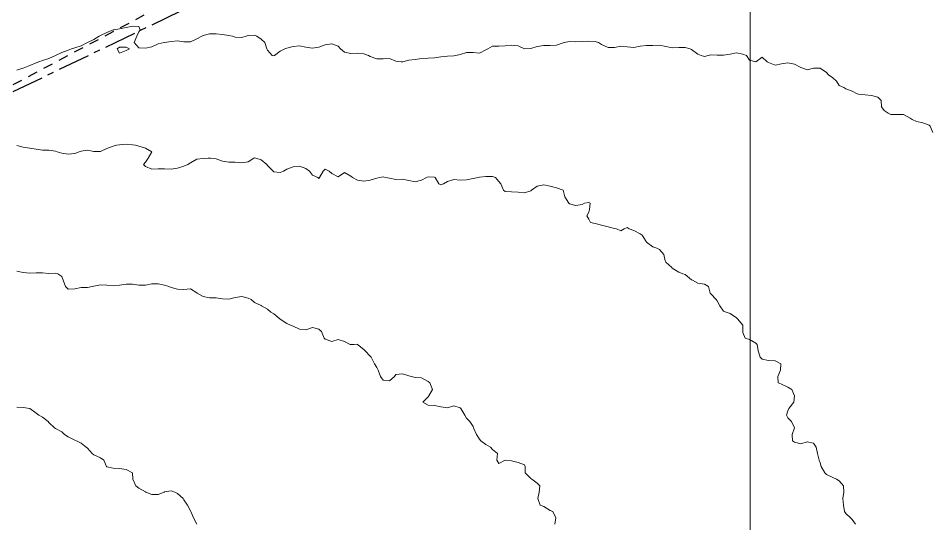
# Model space of a CAD drawing. Header units: centimetres. Extents: x 0 to 642158, y -847 to 649707.
# Drawn here: x 617509.9 to 617580.9, y 620945.3 to 620984.6 of the extents above; entities that cross this region are included whole.
import ezdxf

# ---------------------------------------------------------------- set-up
doc = ezdxf.new("R2010")
doc.units = ezdxf.units.CM
doc.header["$MEASUREMENT"] = 0
doc.linetypes.add('CENTERX2', pattern=[4, 2.5, -0.5, 0.5, -0.5])
doc.linetypes.add('JIS_02_0.7', pattern=[1.35, 0.75, -0.6])
for name, color, linetype, lineweight in [('MEV_grille', 254, 'Continuous', 9), ('WAL_parcellaire agricole', 7, 'JIS_02_0.7', 25), ('WAL_topographie 0.5', 253, 'Continuous', 20)]:
    doc.layers.add(name, color=color, linetype=linetype, lineweight=lineweight)
doc.layers.add('SPW_parcellaire cadastral', color=7, linetype='CENTERX2', lineweight=25, true_color=0xff0542)

# ---------------------------------------------------------------- blocks, each defined once
blk = doc.blocks.new('*U112')
at = {"layer": 'MEV_grille', "transparency": 33554687}
blk.add_lwpolyline([(0, 1825.476), (0, -1825.476)], dxfattribs=at)
blk = doc.blocks.new('*U113')
at = {"layer": 'MEV_grille', "color": 0, "linetype": 'ByBlock', "lineweight": -2, "transparency": 16777216}
blk.add_blockref('*U112', (2200, 0), dxfattribs=at)

msp = doc.modelspace()

# ---------------------------------------------------------------- linework, layer by layer
at = {"layer": 'SPW_parcellaire cadastral'}
msp.add_lwpolyline([(617779.335, 620865.112), (617770.644, 620841.831), (617609.563, 620765.114), (617530.476, 620889.801), (617510.399, 620919.604), (617480.638, 620965.028), (617603.182, 621024.128), (617779.335, 620865.112)], dxfattribs=at)
at = {"layer": 'WAL_parcellaire agricole'}
msp.add_lwpolyline([(617550.328, 620858.664), (617480.858, 620964.28), (617526.354, 620988.452), (617573.684, 621011.457), (617604.307, 621025.178), (617703.526, 620935.515), (617550.328, 620858.664)], dxfattribs=at)
at = {"layer": 'WAL_topographie 0.5'}
for points in [[(617509.75, 620980.591), (617510.217, 620980.75), (617510.25, 620980.762), (617510.75, 620980.973), (617511.25, 620981.171), (617511.462, 620981.25), (617511.75, 620981.356), (617512.25, 620981.511), (617512.75, 620981.742), (617512.764, 620981.75), (617513.25, 620981.975), (617513.75, 620982.16), (617513.99, 620982.25), (617514.25, 620982.333), (617514.75, 620982.49), (617515.245, 620982.75), (617515.25, 620982.752), (617515.75, 620982.989), (617516.153, 620983.25), (617516.25, 620983.299), (617516.75, 620983.522), (617517.25, 620983.729), (617517.316, 620983.75), (617517.75, 620983.821), (617518.25, 620983.929), (617518.75, 620984.035), (617519.25, 620984.009), (617519.349, 620983.75), (617519.25, 620983.587), (617519.078, 620983.25), (617518.875, 620982.75), (617519.25, 620982.346), (617519.75, 620982.315), (617520.25, 620982.429), (617520.75, 620982.645), (617521.222, 620982.75), (617521.25, 620982.757), (617521.75, 620982.82), (617522.25, 620982.882), (617522.75, 620982.818), (617523.25, 620982.795), (617523.75, 620983.044), (617524.15, 620983.25), (617524.25, 620983.291), (617524.75, 620983.417), (617525.25, 620983.437), (617525.75, 620983.374), (617526.25, 620983.312), (617526.536, 620983.25), (617526.75, 620983.175), (617527.25, 620983.154), (617527.596, 620983.25), (617527.75, 620983.294), (617528.25, 620983.338), (617528.421, 620983.25), (617528.75, 620983.02), (617529.057, 620982.75), (617529.214, 620982.25), (617529.25, 620982.15), (617529.625, 620981.75), (617529.75, 620981.712), (617529.809, 620981.75), (617530.25, 620982.083), (617530.591, 620982.25), (617530.75, 620982.308), (617531.25, 620982.441), (617531.75, 620982.494), (617532.25, 620982.386), (617532.75, 620982.309), (617533.25, 620982.383), (617533.75, 620982.562), (617534.25, 620982.645), (617534.75, 620982.457), (617534.939, 620982.25), (617535.25, 620982.004), (617535.75, 620981.888), (617536.25, 620981.928), (617536.75, 620981.882), (617537.118, 620981.75), (617537.25, 620981.676), (617537.75, 620981.48), (617538.25, 620981.493), (617538.75, 620981.52), (617539.25, 620981.303), (617539.65, 620981.25), (617539.75, 620981.242), (617539.786, 620981.25), (617540.25, 620981.38), (617540.75, 620981.43), (617541.25, 620981.496), (617541.75, 620981.547), (617542.25, 620981.565), (617542.75, 620981.643), (617543.25, 620981.696), (617543.75, 620981.714), (617543.917, 620981.75), (617544.25, 620981.83), (617544.75, 620981.971), (617545.25, 620981.983), (617545.75, 620981.933), (617546.25, 620982.18), (617546.393, 620982.25), (617546.75, 620982.477), (617547.25, 620982.462), (617547.75, 620982.483), (617548.25, 620982.554), (617548.75, 620982.487), (617549.25, 620982.25), (617549.75, 620982.282), (617550.25, 620982.447), (617550.75, 620982.519), (617551.25, 620982.521), (617551.75, 620982.553), (617552.25, 620982.729), (617552.333, 620982.75), (617552.75, 620982.843), (617553.25, 620982.809), (617553.75, 620982.82), (617554.25, 620982.85), (617554.75, 620982.833), (617555, 620982.75), (617555.25, 620982.611), (617555.75, 620982.364), (617556.25, 620982.367), (617556.75, 620982.464), (617557.25, 620982.428), (617557.75, 620982.37), (617558.25, 620982.464), (617558.75, 620982.522), (617559.25, 620982.527), (617559.75, 620982.554), (617560.25, 620982.443), (617560.75, 620982.332), (617561.25, 620982.367), (617561.75, 620982.372), (617562.143, 620982.25), (617562.25, 620982.2), (617562.75, 620981.837), (617563, 620981.75), (617563.25, 620981.667), (617563.536, 620981.75), (617563.75, 620981.786), (617564.25, 620981.781), (617564.75, 620981.759), (617565.25, 620981.85), (617565.75, 620981.941), (617566.25, 620981.853), (617566.536, 620981.75), (617566.75, 620981.375), (617567.25, 620981.25), (617567.75, 620981.617), (617568.143, 620981.25), (617568.25, 620981.2), (617568.75, 620980.995), (617569.25, 620981.087), (617569.75, 620981.182), (617570.25, 620981.071), (617570.75, 620980.798), (617570.917, 620980.75), (617571.25, 620980.63), (617571.75, 620980.75), (617571.75, 620980.75), (617572.25, 620980.75), (617572.25, 620980.75), (617572.75, 620980.408), (617572.9, 620980.25), (617573.25, 620979.991), (617573.521, 620979.75), (617573.75, 620979.406), (617574.107, 620979.25), (617574.25, 620979.15), (617574.75, 620978.956), (617575.139, 620978.75), (617575.25, 620978.73), (617575.75, 620978.67), (617576.25, 620978.622), (617576.75, 620978.49), (617577, 620978.25), (617577.025, 620977.75), (617577.25, 620977.45), (617577.55, 620977.25), (617577.75, 620977.159), (617578.25, 620977.145), (617578.75, 620977.145), (617579.25, 620976.855), (617579.417, 620976.75), (617579.75, 620976.602), (617580.25, 620976.5), (617580.75, 620976.308), (617580.825, 620976.25), (617581.028, 620975.75)], [(617518.25, 620982.14), (617518.518, 620982.25), (617518.25, 620982.384), (617517.75, 620982.379), (617517.55, 620982.25), (617517.75, 620981.917), (617518.25, 620982.14)], [(617509.75, 620974.733), (617510.25, 620974.608), (617510.75, 620974.532), (617511.25, 620974.457), (617511.75, 620974.383), (617512.25, 620974.364), (617512.75, 620974.295), (617512.883, 620974.25), (617513.25, 620974.138), (617513.75, 620974.061), (617514.25, 620974.117), (617514.611, 620974.25), (617514.75, 620974.299), (617515.25, 620974.37), (617515.75, 620974.26), (617516.25, 620974.281), (617516.75, 620974.5), (617517.25, 620974.677), (617517.5, 620974.75), (617517.75, 620974.798), (617518.25, 620974.84), (617518.75, 620974.787), (617518.977, 620974.75), (617519.25, 620974.683), (617519.75, 620974.536), (617520.25, 620974.25), (617520.25, 620974.25), (617520.25, 620974.25), (617519.977, 620973.75), (617519.75, 620973.438), (617519.614, 620973.25), (617519.75, 620973.1), (617520.25, 620972.896), (617520.75, 620972.907), (617521.25, 620972.917), (617521.75, 620972.884), (617522.25, 620972.977), (617522.75, 620973.132), (617523.05, 620973.25), (617523.25, 620973.39), (617523.75, 620973.681), (617524.25, 620973.725), (617524.625, 620973.75), (617524.75, 620973.76), (617524.812, 620973.75), (617525.25, 620973.686), (617525.75, 620973.504), (617526.25, 620973.445), (617526.75, 620973.446), (617527.25, 620973.386), (617527.75, 620973.471), (617528.182, 620973.75), (617528.25, 620973.777), (617528.357, 620973.75), (617528.75, 620973.622), (617529.194, 620973.25), (617529.25, 620973.189), (617529.689, 620972.75), (617529.75, 620972.697), (617530.25, 620972.636), (617530.5, 620972.75), (617530.75, 620972.906), (617531.25, 620973.072), (617531.75, 620973.125), (617532.25, 620972.94), (617532.521, 620972.75), (617532.75, 620972.43), (617533.159, 620972.25), (617533.25, 620972.159), (617533.313, 620972.25), (617533.573, 620972.75), (617533.75, 620972.886), (617534.05, 620972.75), (617534.25, 620972.55), (617534.75, 620972.306), (617535.25, 620972.646), (617535.75, 620972.361), (617535.864, 620972.25), (617536.25, 620972.029), (617536.75, 620971.966), (617537.25, 620972.029), (617537.75, 620972.201), (617538, 620972.25), (617538.25, 620972.293), (617538.432, 620972.25), (617538.75, 620972.181), (617539.25, 620972.08), (617539.75, 620972.109), (617540.25, 620972.013), (617540.75, 620971.896), (617541.25, 620972.038), (617541.639, 620972.25), (617541.75, 620972.306), (617542.25, 620972.265), (617542.3, 620972.25), (617542.583, 620971.75), (617542.75, 620971.686), (617542.958, 620971.75), (617543.25, 620971.945), (617543.75, 620972.088), (617544.25, 620972.045), (617544.75, 620972.054), (617545.25, 620972.174), (617545.639, 620972.25), (617545.75, 620972.266), (617546.25, 620972.333), (617546.75, 620972.317), (617546.984, 620972.25), (617547.25, 620971.942), (617547.406, 620971.75), (617547.625, 620971.25), (617547.75, 620971.167), (617548.25, 620971.135), (617548.75, 620971.113), (617549.25, 620971.064), (617549.75, 620971.206), (617549.804, 620971.25), (617550.25, 620971.562), (617550.75, 620971.685), (617551.25, 620971.573), (617551.75, 620971.453), (617552.25, 620971.25), (617552.25, 620971.25), (617552.386, 620970.75), (617552.694, 620970.25), (617552.75, 620970.204), (617553.25, 620970.068), (617553.75, 620970.15), (617553.917, 620970.25), (617554.25, 620970.296), (617554.375, 620970.25), (617554.306, 620969.75), (617554.25, 620969.55), (617554.1, 620969.25), (617554.25, 620969), (617554.387, 620968.75), (617554.75, 620968.653), (617555.25, 620968.528), (617555.75, 620968.406), (617556.25, 620968.264), (617556.417, 620968.25), (617556.75, 620968.083), (617557, 620968.25), (617557.25, 620968.361), (617557.393, 620968.25), (617557.75, 620968.125), (617558.25, 620967.865), (617558.4, 620967.75), (617558.73, 620967.25), (617558.75, 620967.221), (617559.25, 620966.857), (617559.55, 620966.75), (617559.75, 620966.645), (617560.091, 620966.25), (617560.192, 620965.75), (617560.25, 620965.65), (617560.712, 620965.25), (617560.75, 620965.2), (617561.25, 620964.869), (617561.562, 620964.75), (617561.75, 620964.692), (617562.25, 620964.282), (617562.313, 620964.25), (617562.75, 620964.017), (617563.25, 620963.932), (617563.583, 620963.75), (617563.691, 620963.25), (617563.75, 620963.2), (617564.178, 620962.75), (617564.25, 620962.65), (617564.464, 620962.25), (617564.75, 620961.829), (617564.938, 620961.75), (617565.25, 620961.657), (617565.75, 620961.308), (617565.815, 620961.25), (617566.229, 620960.75), (617566.231, 620960.25), (617566.25, 620960.167), (617566.429, 620959.75), (617566.75, 620959.628), (617567.25, 620959.35), (617567.357, 620959.25), (617567.441, 620958.75), (617567.596, 620958.25), (617567.75, 620958.112), (617568.25, 620957.991), (617568.75, 620957.977), (617569.204, 620957.75), (617569.185, 620957.25), (617568.977, 620956.75), (617569, 620956.25), (617569.25, 620956.145), (617569.75, 620955.917), (617570.042, 620955.75), (617570.25, 620955.25), (617570.25, 620955.25), (617570.25, 620955.249), (617570.221, 620954.75), (617569.825, 620954.25), (617569.75, 620954.083), (617569.635, 620953.75), (617569.75, 620953.536), (617570.017, 620953.25), (617570.25, 620952.75), (617570.25, 620952.75), (617570.25, 620952.75), (617570.07, 620952.25), (617570.104, 620951.75), (617570.25, 620951.637), (617570.75, 620951.506), (617571.25, 620951.661), (617571.75, 620951.555), (617571.94, 620951.25), (617572.064, 620950.75), (617572.19, 620950.25), (617572.25, 620950.023), (617572.338, 620949.75), (617572.617, 620949.25), (617572.75, 620949.125), (617573.25, 620948.885), (617573.541, 620948.75), (617573.75, 620948.625), (617574.063, 620948.25), (617574.092, 620947.75), (617574.028, 620947.25), (617574.073, 620946.75), (617574.147, 620946.25), (617574.25, 620946.083), (617574.631, 620945.75), (617574.75, 620945.618), (617575.019, 620945.25)], [(617509.75, 620964.964), (617510.25, 620964.842), (617510.75, 620964.787), (617511.25, 620964.827), (617511.75, 620964.814), (617512.25, 620964.775), (617512.75, 620964.801), (617512.932, 620964.75), (617513.25, 620964.531), (617513.362, 620964.25), (617513.536, 620963.75), (617513.75, 620963.556), (617514.25, 620963.571), (617514.75, 620963.672), (617515.25, 620963.672), (617515.607, 620963.75), (617515.75, 620963.778), (617516.25, 620963.893), (617516.75, 620963.857), (617517.25, 620963.811), (617517.75, 620963.871), (617518.25, 620963.935), (617518.75, 620963.933), (617519.25, 620963.87), (617519.75, 620963.865), (617520.25, 620963.961), (617520.75, 620963.976), (617521.25, 620963.865), (617521.573, 620963.75), (617521.75, 620963.679), (617522.25, 620963.547), (617522.75, 620963.539), (617523.25, 620963.583), (617523.75, 620963.278), (617523.783, 620963.25), (617524.25, 620962.981), (617524.75, 620962.879), (617525.25, 620962.883), (617525.75, 620962.787), (617526.25, 620962.767), (617526.75, 620962.909), (617527.25, 620962.981), (617527.75, 620962.85), (617527.987, 620962.75), (617528.25, 620962.523), (617528.75, 620962.276), (617528.792, 620962.25), (617529.25, 620962), (617529.525, 620961.75), (617529.75, 620961.628), (617530.202, 620961.25), (617530.25, 620961.213), (617530.75, 620960.889), (617531.044, 620960.75), (617531.25, 620960.667), (617531.75, 620960.427), (617532.25, 620960.39), (617532.75, 620960.568), (617533.25, 620960.446), (617533.454, 620960.25), (617533.673, 620959.75), (617533.75, 620959.67), (617534.25, 620959.49), (617534.75, 620959.625), (617535.25, 620959.472), (617535.694, 620959.25), (617535.75, 620959.235), (617536, 620959.25), (617536.25, 620959.273), (617536.267, 620959.25), (617536.75, 620958.858), (617536.845, 620958.75), (617537.25, 620958.325), (617537.325, 620958.25), (617537.575, 620957.75), (617537.75, 620957.446), (617537.872, 620957.25), (617538.044, 620956.75), (617538.25, 620956.466), (617538.75, 620956.407), (617539.137, 620956.75), (617539.25, 620956.909), (617539.75, 620956.97), (617540.25, 620956.809), (617540.45, 620956.75), (617540.75, 620956.682), (617541.25, 620956.646), (617541.75, 620956.365), (617541.881, 620956.25), (617542.096, 620955.75), (617541.813, 620955.25), (617541.75, 620955.179), (617541.35, 620954.75), (617541.75, 620954.51), (617542.25, 620954.5), (617542.75, 620954.397), (617543.25, 620954.321), (617543.75, 620954.481), (617544.25, 620954.317), (617544.311, 620954.25), (617544.604, 620953.75), (617544.75, 620953.517), (617545, 620953.25), (617545.25, 620952.85), (617545.292, 620952.75), (617545.511, 620952.25), (617545.75, 620951.883), (617545.861, 620951.75), (617546.25, 620951.47), (617546.594, 620951.25), (617546.75, 620951.071), (617547.159, 620950.75), (617547.094, 620950.25), (617547.25, 620949.972), (617547.75, 620950.25), (617547.75, 620950.25), (617547.75, 620950.25), (617548.25, 620950.197), (617548.75, 620950.066), (617549.25, 620949.887), (617549.297, 620949.75), (617549.317, 620949.25), (617549.75, 620948.802), (617549.829, 620948.75), (617550.25, 620948.454), (617550.446, 620948.25), (617550.393, 620947.75), (617550.302, 620947.25), (617550.481, 620946.75), (617550.75, 620946.629), (617551.25, 620946.321), (617551.45, 620946.25), (617551.692, 620945.75), (617551.617, 620945.25)], [(617509.75, 620954.369), (617510.25, 620954.336), (617510.75, 620954.25), (617510.75, 620954.25), (617511.25, 620953.9), (617511.45, 620953.75), (617511.75, 620953.6), (617512.187, 620953.25), (617512.25, 620953.171), (617512.671, 620952.75), (617512.75, 620952.706), (617513.25, 620952.45), (617513.464, 620952.25), (617513.75, 620952.055), (617514.25, 620951.793), (617514.4, 620951.75), (617514.75, 620951.575), (617515.156, 620951.25), (617515.25, 620951.167), (617515.607, 620950.75), (617515.75, 620950.643), (617516.25, 620950.435), (617516.528, 620950.25), (617516.727, 620949.75), (617516.75, 620949.731), (617517.25, 620949.612), (617517.75, 620949.6), (617518.25, 620949.523), (617518.75, 620949.25), (617518.75, 620949.25), (617518.783, 620948.75), (617519, 620948.25), (617519.25, 620948.05), (617519.75, 620947.778), (617519.792, 620947.75), (617520.25, 620947.578), (617520.75, 620947.579), (617521.212, 620947.75), (617521.25, 620947.765), (617521.75, 620947.845), (617522.036, 620947.75), (617522.25, 620947.656), (617522.683, 620947.25), (617522.75, 620947.159), (617523.04, 620946.75), (617523.25, 620946.286), (617523.279, 620946.25), (617523.5, 620945.75), (617523.75, 620945.25)]]:
    msp.add_lwpolyline(points, dxfattribs=at)

# ---------------------------------------------------------------- block references
at = {"layer": 'MEV_grille', "transparency": 33554687}
msp.add_blockref('*U113', (615366.814, 620593.644), dxfattribs=at)

doc.saveas('drawing.dxf')
